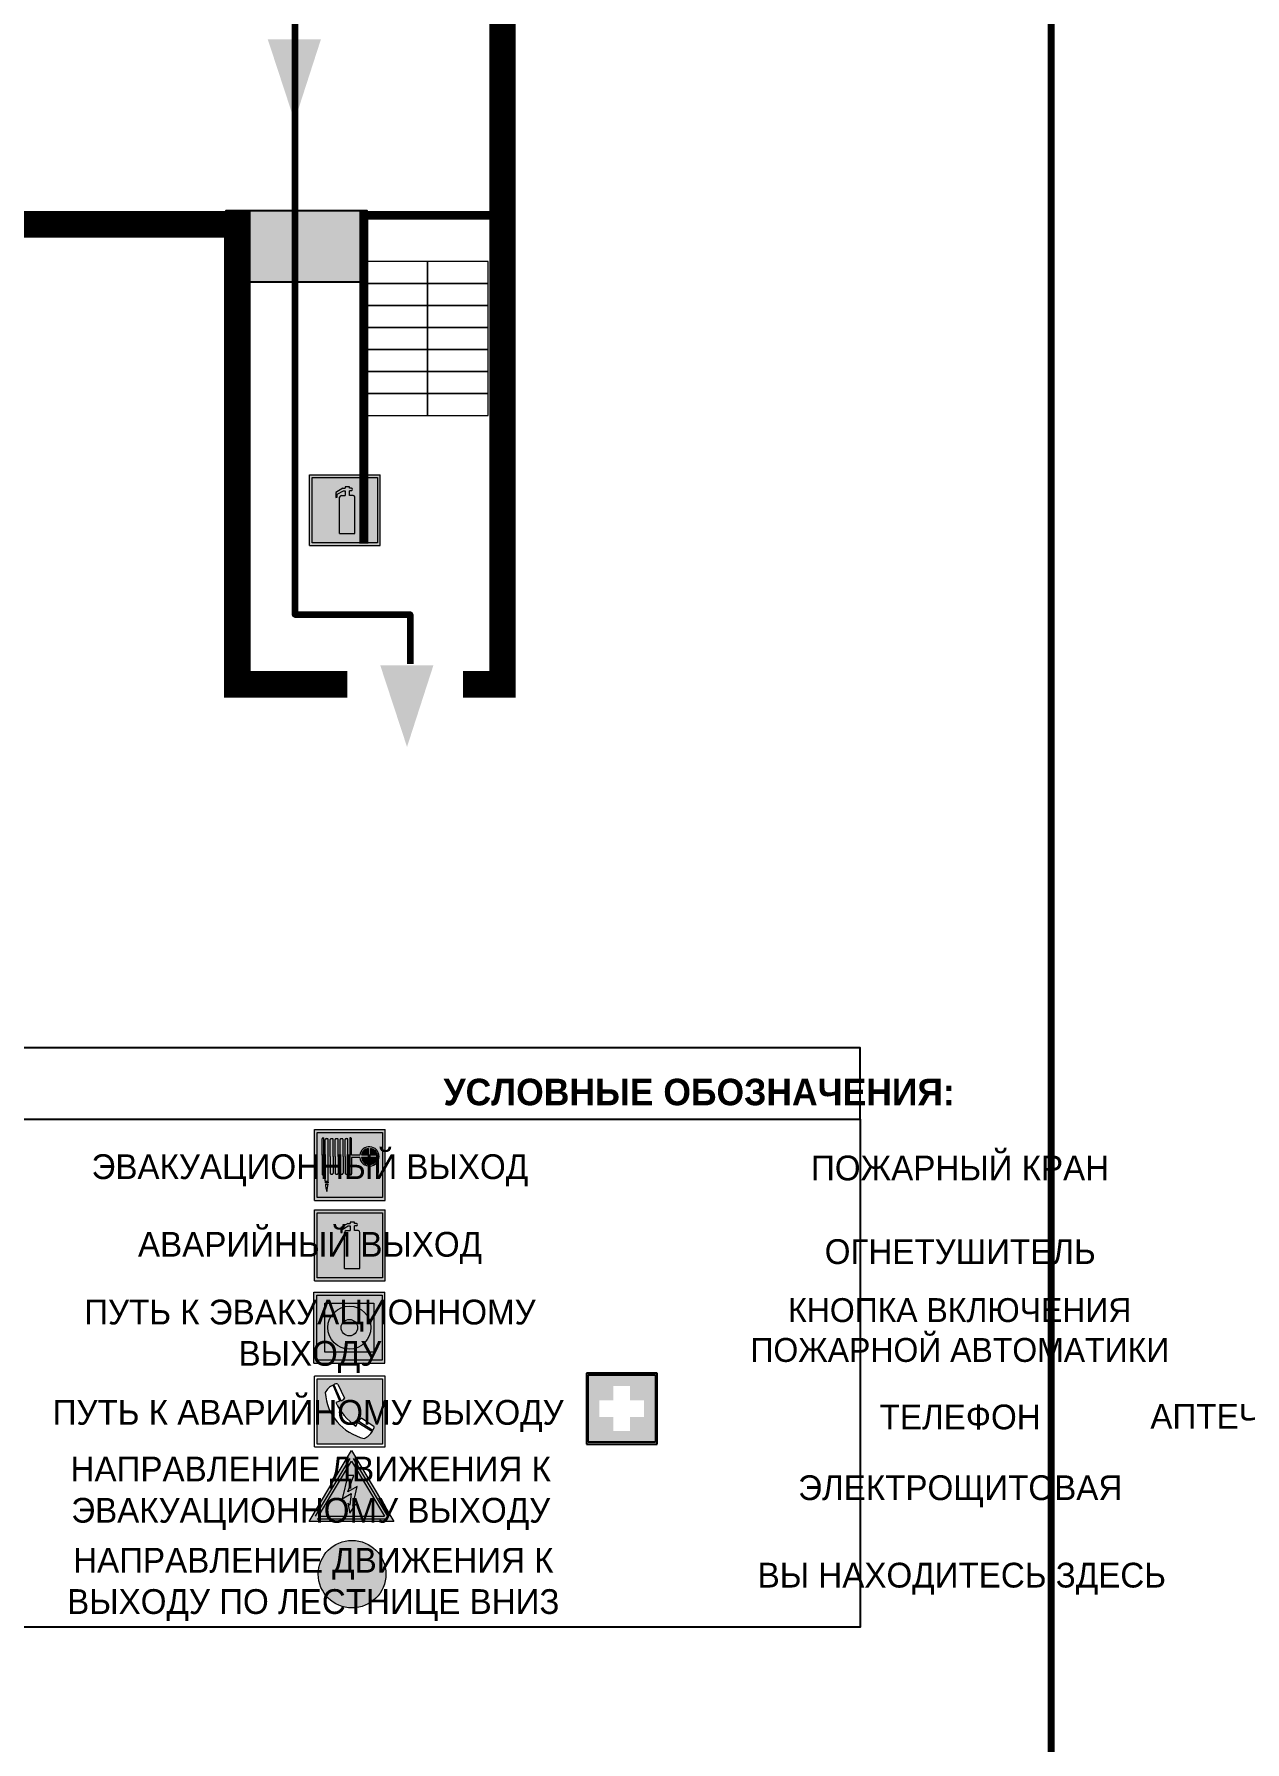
# Model space of a CAD drawing. Header units: millimetres. Extents: x 13114 to 67229, y 22859 to 38520.
# Drawn here: x 29856.5 to 29993.2, y 25078.1 to 25271.1 of the extents above; entities that cross this region are included whole.
import ezdxf

# ---------------------------------------------------------------- set-up
doc = ezdxf.new("R2010")
doc.units = ezdxf.units.MM
doc.layers.add('План_Штампы', color=7, linetype='Continuous')
doc.styles.add('обычный', font='arial.ttf')

# ---------------------------------------------------------------- blocks, each defined once
blk = doc.blocks.new('A$C3E6D3DDE')
at = {"lineweight": 5}
h = blk.add_hatch(color=40, dxfattribs=at)
h.paths.add_polyline_path([(24.1, 1.45), (16.46, -11.35), (31.74, -11.35)])
h.paths.add_polyline_path([(24.09, -0.46), (30.03, -10.41), (18.14, -10.41)], flags=16)
h.paths.add_polyline_path([(24.54, -3.08), (23.41, -6.02), (25.13, -5.01), (24.33, -8.5), (24.82, -8.27), (23.79, -9.86), (23.4, -8.04), (23.8, -8.43), (24.04, -6.29), (22.39, -7.25), (23.44, -3.08)], flags=0)
h = blk.add_hatch(color=256, dxfattribs=at)
h.paths.add_polyline_path([(24.37, 0.03, 0.567511), (23.82, 0.03), (17.59, -10.4, 0.582454), (17.86, -10.88), (30.32, -10.88, 0.582149), (30.6, -10.4)])
h.paths.add_polyline_path([(24.09, -0.46), (18.14, -10.41), (30.03, -10.41)], flags=16)
h.paths.add_polyline_path([(24.54, -3.08), (23.41, -6.02), (25.13, -5.01), (24.33, -8.5), (24.82, -8.27), (23.79, -9.86), (23.4, -8.04), (23.8, -8.43), (24.04, -6.29), (22.39, -7.25), (23.44, -3.08)], flags=0)
h = blk.add_hatch(color=40, dxfattribs=at)
h.paths.add_polyline_path([(24.09, -0.46), (18.14, -10.41), (30.03, -10.41)])
h.paths.add_polyline_path([(24.82, -8.27), (23.79, -9.86), (23.4, -8.04), (23.8, -8.43), (24.04, -6.29), (22.39, -7.25), (23.44, -3.08), (24.54, -3.08), (23.41, -6.02), (25.13, -5.01), (24.33, -8.5)], flags=16)
at = {"color": 40, "lineweight": 5}
for p, q in [((16.46, -11.35), (24.1, 1.45)), ((24.1, 1.45), (31.74, -11.35))]:
    blk.add_line(p, q, dxfattribs=at)
at = {"lineweight": 5}
for p, q in [((17.59, -10.4), (23.82, 0.03)), ((24.37, 0.03), (30.6, -10.4)), ((18.14, -10.41), (24.09, -0.46)), ((23.44, -3.08), (22.39, -7.25)), ((23.41, -6.02), (24.54, -3.08)), ((24.54, -3.08), (23.44, -3.08)), ((24.09, -0.46), (30.03, -10.41)), ((25.13, -5.01), (23.41, -6.02)), ((24.33, -8.5), (25.13, -5.01)), ((22.39, -7.25), (24.04, -6.29)), ((23.8, -8.43), (23.4, -8.04)), ((23.4, -8.04), (23.79, -9.86)), ((23.79, -9.86), (24.82, -8.27)), ((24.04, -6.29), (23.8, -8.43)), ((24.82, -8.27), (24.33, -8.5)), ((17.86, -10.88), (30.32, -10.88)), ((18.14, -10.41), (30.03, -10.41))]:
    blk.add_line(p, q, dxfattribs=at)
at = {"color": 50, "lineweight": 5}
blk.add_line((31.74, -11.35), (16.46, -11.35), dxfattribs=at)
blk = doc.blocks.new('A$C54414219')
at = {"true_color": 0xffffff}
h = blk.add_hatch(color=7, dxfattribs=at)
h.paths.add_polyline_path([(2.39, -9.45), (2.39, -18.3), (11.23, -18.3), (11.23, -9.45)], flags=0)
h.paths.add_polyline_path([(10.71, -13.87, -1), (2.92, -13.87, -1)], flags=0)
h.paths.add_polyline_path([(8.3, -13.87, -1), (5.33, -13.87, -1)], flags=0)
h.paths.add_polyline_path([(0.41, -7.47), (0.41, -20.27), (13.21, -20.27), (13.21, -7.47)])
h.paths.add_polyline_path([(0.92, -19.77), (12.71, -19.77), (12.71, -7.98), (0.92, -7.98)], flags=16)
h.paths.add_polyline_path([(11.23, -9.45), (11.23, -18.3), (2.39, -18.3), (2.39, -9.45)], flags=0)
at = {"lineweight": 5}
h = blk.add_hatch(color=242, dxfattribs=at)
h.paths.add_polyline_path([(12.71, -7.98), (0.92, -7.98), (0.92, -19.77), (12.71, -19.77)])
h.paths.add_polyline_path([(11.23, -18.3), (2.39, -18.3), (2.39, -9.45), (11.23, -9.45)], flags=16)
h.paths.add_polyline_path([(10.71, -13.87, -1), (2.92, -13.87, -1)], flags=0)
h.paths.add_polyline_path([(8.3, -13.87, -1), (5.33, -13.87, -1)], flags=0)
at = {"true_color": 0xffffff}
h = blk.add_hatch(color=7, dxfattribs=at)
h.paths.add_polyline_path([(2.39, -9.45), (2.39, -18.3), (11.23, -18.3), (11.23, -9.45)])
h.paths.add_polyline_path([(10.71, -13.87, -1), (2.92, -13.87, -1)], flags=16)
h.paths.add_polyline_path([(8.3, -13.87, -1), (5.33, -13.87, -1)], flags=0)
at = {"lineweight": 5}
h = blk.add_hatch(color=242, dxfattribs=at)
h.paths.add_polyline_path([(2.92, -13.87, 1), (10.71, -13.87, 1)])
h.paths.add_polyline_path([(8.3, -13.87, -1), (5.33, -13.87, -1)], flags=16)
at = {"color": 242, "lineweight": 5}
for p, q in [((0.41, -20.27), (0.41, -7.47)), ((0.41, -7.47), (13.21, -7.47)), ((0.41, -7.47), (13.21, -7.47)), ((13.21, -20.27), (13.21, -7.47)), ((0.41, -20.27), (13.21, -20.27))]:
    blk.add_line(p, q, dxfattribs=at)
for points in [[(0.92, -7.98), (12.71, -7.98), (12.71, -19.77), (0.92, -19.77)], [(2.39, -9.45), (11.23, -9.45), (11.23, -18.3), (2.39, -18.3)]]:
    blk.add_lwpolyline(points, close=True, dxfattribs=at)
for radius in [3.89, 1.49]:
    blk.add_circle((6.81, -13.87), radius, dxfattribs=at)
blk = doc.blocks.new('A$C456E1F9C')
at = {"lineweight": 5}
h = blk.add_hatch(color=242, dxfattribs=at)
h.paths.add_polyline_path([(0.51, -1.47), (0.51, -13.26), (12.29, -13.26), (12.29, -1.47)])
h.paths.add_polyline_path([(5.42, -4.95, -0.254479), (4.78, -5.4), (3.52, -2.53, -0.209735), (4.23, -2.4)], flags=16)
h.paths.add_polyline_path([(8.53, -8.6), (10.87, -10.17), (10.54, -10.76), (8.03, -9.13, -0.192251)], flags=16)
h.paths.add_polyline_path([(4.61, -5.49, 0.005518), (3.87, -5.72, 0.128647), (7.49, -10.01, 0.00809), (7.83, -9.33), (10.47, -10.97, -0.16736), (8.99, -12.25, -0.327862), (1.95, -3.95, -0.166952), (3.36, -2.62)], flags=16)
at = {"color": 242, "lineweight": 5}
for p, q in [((0, -13.77), (0, -0.97)), ((12.8, -0.97), (0, -0.97)), ((4.61, -5.49), (3.36, -2.62)), ((3.52, -2.53), (4.78, -5.4)), ((4.23, -2.4), (5.42, -4.95)), ((12.8, -13.77), (12.8, -0.97)), ((8.03, -9.13), (10.54, -10.76)), ((10.81, -10.12), (8.53, -8.6)), ((7.83, -9.33), (10.47, -10.97)), ((10.54, -10.76), (10.8, -10.3)), ((10.8, -10.3), (10.81, -10.12)), ((0, -13.77), (12.8, -13.77))]:
    blk.add_line(p, q, dxfattribs=at)
blk.add_lwpolyline([(0.51, -1.47), (12.29, -1.47), (12.29, -13.26), (0.51, -13.26)], close=True, dxfattribs=at)
for centre, radius, start, end in [((4.59, -5.34), 2.99, 114.2845, 152.1974), ((4.02, -3.27), 0.891, 76.3284, 123.7092), ((11.12, -3.31), 9.19, 183.9915, 256.6009), ((14.98, -39.1), 35.17, 107.1487, 108.4135), ((13.86, -0.94), 11.08, 205.5536, 234.8762), ((4.68, -4.59), 0.824, 276.9621, 334.0723), ((8.94, -9.5), 0.989, 114.4092, 157.9388), ((-13.31, 0.8), 23.44, 332.5487, 334.4027), ((7.87, -9.46), 3, 291.9291, 329.9329)]:
    blk.add_arc(centre, radius, start, end, dxfattribs=at)
blk = doc.blocks.new('A$C18900ED3')
h = blk.add_hatch(color=126)
h.paths.add_polyline_path([(-0.18, -0.18), (-7.02, -0.18), (-7.02, -7.02), (-0.18, -7.02)])
h.paths.add_polyline_path([(-5.89, -4.46), (-5.89, -2.77), (-4.46, -2.77), (-4.46, -1.31), (-2.77, -1.31), (-2.77, -2.77), (-1.33, -2.77), (-1.33, -4.46), (-2.77, -4.46), (-2.77, -5.89), (-4.46, -5.89), (-4.46, -4.46)], flags=16)
at = {"color": 126}
for p, q in [((-7.2, 0), (-7.2, -7.2)), ((0, 0), (-7.2, 0)), ((0, -7.2), (0, 0)), ((-7.02, -7.02), (-7.02, -0.18)), ((-7.02, -0.18), (-0.18, -0.18)), ((-0.18, -0.18), (-0.18, -7.02)), ((-7.2, -7.2), (0, -7.2)), ((-0.18, -7.02), (-7.02, -7.02))]:
    blk.add_line(p, q, dxfattribs=at)
blk = doc.blocks.new('A$C37112FD5')
at = {"true_color": 0xf5f5ff}
h = blk.add_hatch(color=7, dxfattribs=at)
h.dxf.hatch_style = 1
h.paths.add_polyline_path([(12.8, -7.4), (0, -7.4), (0, -20.2), (12.8, -20.2)])
h.paths.add_polyline_path([(12.29, -7.91), (12.29, -19.69), (0.51, -19.69), (0.51, -7.91)], flags=16)
h.paths.add_polyline_path([(4.98, -9.04, -0.42597), (5.17, -9.22), (5.17, -12.25), (5.17, -15.29, -0.432244), (4.98, -15.47), (4.83, -15.47, -0.42597), (4.64, -15.29), (4.64, -12.25), (4.64, -9.22, -0.432244), (4.83, -9.04)], flags=0)
h.paths.add_polyline_path([(4.28, -9.22), (4.28, -12.25), (4.28, -15.29, -0.432244), (4.09, -15.47), (3.94, -15.47, -0.42597), (3.75, -15.29), (3.75, -12.25), (3.75, -9.22, -0.432244), (3.94, -9.04), (4.09, -9.04, -0.42597)], flags=0)
h.paths.add_polyline_path([(5.72, -9.04), (5.87, -9.04, -0.42597), (6.06, -9.22), (6.06, -12.25), (6.06, -15.29, -0.432244), (5.87, -15.47), (5.72, -15.47, -0.42597), (5.53, -15.29), (5.53, -12.25), (5.53, -9.22, -0.432244)], flags=0)
h.paths.add_polyline_path([(6.42, -8.9), (6.5, -8.9, -0.42597), (6.69, -9.08), (6.69, -12.03), (8.21, -12.03, -15.824349), (8.21, -12.47), (6.69, -12.47), (6.69, -15.42, -0.432244), (6.5, -15.6), (6.42, -15.6)], flags=0)
h.paths.add_polyline_path([(3.39, -9.22), (3.39, -12.25), (3.39, -15.29, -0.432244), (3.2, -15.47), (3.05, -15.47, -0.42597), (2.85, -15.29), (2.85, -12.25), (2.85, -9.22, -0.432244), (3.05, -9.04), (3.2, -9.04, -0.42597)], flags=0)
h.paths.add_polyline_path([(2.5, -9.22), (2.5, -16.71), (1.96, -16.71), (1.96, -9.22, -0.432244), (2.15, -9.04), (2.31, -9.04, -0.42597)], flags=0)
h.paths.add_polyline_path([(1.61, -8.9), (1.61, -15.6), (1.57, -15.6, -0.42597), (1.37, -15.42), (1.37, -12.03), (1.37, -9.09, -0.432244), (1.57, -8.9)], flags=0)
h.paths.add_polyline_path([(9.76, -10.81), (9.76, -12.03), (8.49, -12.03, -0.336371)], flags=0)
h.paths.add_polyline_path([(8.49, -12.47), (9.76, -12.47), (9.76, -13.7, -0.336371)], flags=0)
h.paths.add_polyline_path([(10.11, -10.81, -0.336371), (11.38, -12.03), (10.11, -12.03)], flags=0)
h.paths.add_polyline_path([(10.11, -12.47), (11.38, -12.47, -0.336371), (10.11, -13.7)], flags=0)
h.paths.add_polyline_path([(2.5, -16.84), (2.5, -17.05), (1.97, -17.05), (1.97, -16.84)], flags=0)
h.paths.add_polyline_path([(2.5, -17.24, -0.033778), (2.24, -18.6, -0.033778), (1.97, -17.24)], flags=0)
h = blk.add_hatch(color=242)
h.dxf.hatch_style = 1
h.paths.add_polyline_path([(12.29, -7.91), (0.51, -7.91), (0.51, -19.69), (12.29, -19.69)])
h.paths.add_polyline_path([(6.42, -15.6), (6.42, -8.9), (6.5, -8.9, -0.42597), (6.69, -9.08), (6.69, -12.03), (8.21, -12.03, -15.824349), (8.21, -12.47), (6.69, -12.47), (6.69, -15.42, -0.432244), (6.5, -15.6)], flags=16)
h.paths.add_polyline_path([(5.87, -15.47), (5.72, -15.47, -0.42597), (5.53, -15.29), (5.53, -12.25), (5.53, -9.22, -0.432244), (5.72, -9.04), (5.87, -9.04, -0.42597), (6.06, -9.22), (6.06, -12.25), (6.06, -15.29, -0.432244)], flags=16)
h.paths.add_polyline_path([(4.98, -15.47), (4.83, -15.47, -0.42597), (4.64, -15.29), (4.64, -12.25), (4.64, -9.22, -0.432244), (4.83, -9.04), (4.98, -9.04, -0.42597), (5.17, -9.22), (5.17, -12.25), (5.17, -15.29, -0.432244)], flags=16)
h.paths.add_polyline_path([(4.09, -15.47), (3.94, -15.47, -0.42597), (3.75, -15.29), (3.75, -12.25), (3.75, -9.22, -0.432244), (3.94, -9.04), (4.09, -9.04, -0.42597), (4.28, -9.22), (4.28, -12.25), (4.28, -15.29, -0.432244)], flags=16)
h.paths.add_polyline_path([(3.2, -15.47), (3.05, -15.47, -0.42597), (2.85, -15.29), (2.85, -12.25), (2.85, -9.22, -0.432244), (3.05, -9.04), (3.2, -9.04, -0.42597), (3.39, -9.22), (3.39, -12.25), (3.39, -15.29, -0.432244)], flags=16)
h.paths.add_polyline_path([(2.5, -17.05), (1.97, -17.05), (1.97, -16.84), (2.5, -16.84)], flags=16)
h.paths.add_polyline_path([(2.5, -17.24, -0.033778), (2.24, -18.6, -0.033778), (1.97, -17.24)], flags=16)
h.paths.add_polyline_path([(2.5, -16.71), (1.96, -16.71), (1.96, -9.22, -0.432244), (2.15, -9.04), (2.31, -9.04, -0.42597), (2.5, -9.22)], flags=16)
h.paths.add_polyline_path([(1.61, -15.6), (1.57, -15.6, -0.42597), (1.37, -15.42), (1.37, -12.03), (1.37, -9.09, -0.432244), (1.57, -8.9), (1.61, -8.9)], flags=16)
h.paths.add_polyline_path([(8.49, -12.47), (9.76, -12.47), (9.76, -13.7, -0.336371)], flags=0)
h.paths.add_polyline_path([(10.11, -13.7), (10.11, -12.47), (11.38, -12.47, -0.336371)], flags=0)
h.paths.add_polyline_path([(8.49, -12.03, -0.336371), (9.76, -10.81), (9.76, -12.03)], flags=0)
h.paths.add_polyline_path([(10.11, -12.03), (10.11, -10.81, -0.336371), (11.38, -12.03)], flags=0)
h = blk.add_hatch(color=7, dxfattribs=at)
h.dxf.hatch_style = 1
h.paths.add_polyline_path([(1.61, -8.9), (1.57, -8.9, 0.432244), (1.37, -9.09), (1.37, -12.03), (1.37, -15.42, 0.42597), (1.57, -15.6), (1.61, -15.6)])
h.paths.add_polyline_path([(2.5, -9.22, 0.42597), (2.31, -9.04), (2.15, -9.04, 0.432244), (1.96, -9.22), (1.96, -16.71), (2.5, -16.71)])
h.paths.add_polyline_path([(2.5, -16.84), (1.97, -16.84), (1.97, -17.05), (2.5, -17.05)])
h.paths.add_polyline_path([(2.5, -17.24), (1.97, -17.24, 0.033778), (2.24, -18.6, 0.033778)])
h.paths.add_polyline_path([(3.39, -12.25), (3.39, -9.22, 0.42597), (3.2, -9.04), (3.05, -9.04, 0.432244), (2.85, -9.22), (2.85, -12.25), (2.85, -15.29, 0.42597), (3.05, -15.47), (3.2, -15.47, 0.432244), (3.39, -15.29)])
h.paths.add_polyline_path([(4.28, -12.25), (4.28, -9.22, 0.42597), (4.09, -9.04), (3.94, -9.04, 0.432244), (3.75, -9.22), (3.75, -12.25), (3.75, -15.29, 0.42597), (3.94, -15.47), (4.09, -15.47, 0.432244), (4.28, -15.29)])
h.paths.add_polyline_path([(5.17, -12.25), (5.17, -9.22, 0.42597), (4.98, -9.04), (4.83, -9.04, 0.432244), (4.64, -9.22), (4.64, -12.25), (4.64, -15.29, 0.42597), (4.83, -15.47), (4.98, -15.47, 0.432244), (5.17, -15.29)])
h.paths.add_polyline_path([(6.06, -12.25), (6.06, -9.22, 0.42597), (5.87, -9.04), (5.72, -9.04, 0.432244), (5.53, -9.22), (5.53, -12.25), (5.53, -15.29, 0.42597), (5.72, -15.47), (5.87, -15.47, 0.432244), (6.06, -15.29)])
h.paths.add_polyline_path([(6.69, -12.47), (8.21, -12.47, 15.824349), (8.21, -12.03), (6.69, -12.03), (6.69, -9.08, 0.42597), (6.5, -8.9), (6.42, -8.9), (6.42, -15.6), (6.5, -15.6, 0.432244), (6.69, -15.42)])
h.paths.add_polyline_path([(8.49, -12.47), (9.76, -12.47), (9.76, -13.7, -0.336371)], flags=16)
h.paths.add_polyline_path([(8.49, -12.03, -0.336371), (9.76, -10.81), (9.76, -12.03)], flags=16)
h.paths.add_polyline_path([(10.11, -12.47), (11.38, -12.47, -0.336371), (10.11, -13.7)], flags=16)
h.paths.add_polyline_path([(10.11, -12.03), (10.11, -10.81, -0.336371), (11.38, -12.03)], flags=16)
h = blk.add_hatch(color=242)
h.dxf.hatch_style = 1
h.paths.add_polyline_path([(9.76, -10.81, 0.336371), (8.49, -12.03), (9.76, -12.03)])
h.paths.add_polyline_path([(10.11, -10.81), (10.11, -12.03), (11.38, -12.03, 0.336371)])
h.paths.add_polyline_path([(11.38, -12.47), (10.11, -12.47), (10.11, -13.7, 0.336371)])
h.paths.add_polyline_path([(9.76, -12.47), (8.49, -12.47, 0.336371), (9.76, -13.7)])
at = {"color": 242, "lineweight": 5}
for p, q in [((0, -20.2), (0, -7.4)), ((0, -7.4), (12.8, -7.4)), ((1.37, -12.03), (1.37, -9.08)), ((1.57, -8.9), (1.61, -8.9)), ((1.61, -8.9), (1.61, -15.6)), ((1.96, -16.71), (1.96, -9.22)), ((2.15, -9.04), (2.31, -9.04)), ((2.5, -16.71), (2.5, -9.22)), ((2.85, -12.25), (2.85, -9.22)), ((3.05, -9.04), (3.2, -9.04)), ((3.39, -12.25), (3.39, -9.22)), ((3.75, -12.25), (3.75, -9.22)), ((3.94, -9.04), (4.09, -9.04)), ((4.28, -12.25), (4.28, -9.22)), ((4.64, -12.25), (4.64, -9.22)), ((4.83, -9.04), (4.98, -9.04)), ((5.17, -12.25), (5.17, -9.22)), ((5.53, -12.25), (5.53, -9.22)), ((5.72, -9.04), (5.87, -9.04)), ((6.06, -12.25), (6.06, -9.22)), ((6.42, -8.9), (6.42, -15.6)), ((6.5, -8.9), (6.42, -8.9)), ((6.69, -12.03), (6.69, -9.08)), ((12.8, -20.2), (12.8, -7.4)), ((1.37, -12.03), (1.37, -15.42)), ((2.85, -12.25), (2.85, -15.29)), ((3.39, -12.25), (3.39, -15.29)), ((3.75, -12.25), (3.75, -15.29)), ((4.28, -12.25), (4.28, -15.29)), ((4.64, -12.25), (4.64, -15.29)), ((5.17, -12.25), (5.17, -15.29)), ((5.53, -12.25), (5.53, -15.29)), ((6.06, -12.25), (6.06, -15.29)), ((8.21, -12.03), (6.69, -12.03)), ((9.76, -12.03), (8.49, -12.03)), ((9.76, -10.81), (9.76, -12.03)), ((10.11, -10.81), (10.11, -12.03)), ((11.38, -12.03), (10.11, -12.03)), ((8.21, -12.47), (6.69, -12.47)), ((6.69, -12.47), (6.69, -15.42)), ((9.76, -12.47), (8.49, -12.47)), ((9.76, -12.47), (9.76, -13.7)), ((11.38, -12.47), (10.11, -12.47)), ((10.11, -12.47), (10.11, -13.7)), ((1.57, -15.6), (1.61, -15.6)), ((1.96, -16.71), (2.5, -16.71)), ((1.97, -16.84), (2.5, -16.84)), ((1.97, -17.05), (1.97, -16.84)), ((2.5, -17.05), (1.97, -17.05)), ((1.97, -17.24), (2.5, -17.24)), ((2.5, -16.84), (2.5, -17.05)), ((3.05, -15.47), (3.2, -15.47)), ((3.94, -15.47), (4.09, -15.47)), ((4.83, -15.47), (4.98, -15.47)), ((5.72, -15.47), (5.87, -15.47)), ((6.42, -15.6), (6.5, -15.6)), ((0, -20.2), (12.8, -20.2))]:
    blk.add_line(p, q, dxfattribs=at)
blk.add_lwpolyline([(0.51, -7.91), (12.29, -7.91), (12.29, -19.69), (0.51, -19.69)], close=True, dxfattribs=at)
for centre, radius, start, end in [((1.56, -9.09), 0.182, 87.1027, 180.6071), ((2.15, -9.22), 0.182, 87.1027, 180.6071), ((2.32, -9.22), 0.182, 359.3929, 92.8973), ((3.04, -9.22), 0.182, 87.1027, 180.6071), ((3.21, -9.22), 0.182, 359.3929, 92.8973), ((3.93, -9.22), 0.182, 87.1027, 180.6071), ((4.1, -9.22), 0.182, 359.3929, 92.8973), ((4.82, -9.22), 0.182, 87.1027, 180.6071), ((4.99, -9.22), 0.182, 359.3929, 92.8973), ((5.71, -9.22), 0.182, 87.1027, 180.6071), ((5.88, -9.22), 0.182, 359.3929, 92.8973), ((6.51, -9.09), 0.182, 359.3929, 92.8973), ((9.93, -12.25), 1.74, 187.2319, 172.7681), ((9.93, -12.25), 1.46, 96.9927, 171.3585), ((9.93, -12.25), 1.46, 8.6415, 83.0073), ((1.56, -15.42), 0.182, 179.3929, 272.8973), ((3.04, -15.29), 0.182, 179.3929, 272.8973), ((3.21, -15.29), 0.182, 267.1027, 0.6071), ((3.93, -15.29), 0.182, 179.3929, 272.8973), ((4.1, -15.29), 0.182, 267.1027, 0.6071), ((4.82, -15.29), 0.182, 179.3929, 272.8973), ((4.99, -15.29), 0.182, 267.1027, 0.6071), ((5.71, -15.29), 0.182, 179.3929, 272.8973), ((5.88, -15.29), 0.182, 267.1027, 0.6071), ((6.51, -15.42), 0.182, 267.1027, 0.6071), ((9.93, -12.25), 1.46, 188.6415, 263.0073), ((9.93, -12.25), 1.46, 276.9927, 351.3585), ((12.17, -15.98), 10.27, 187.041, 194.7793), ((-7.7, -15.98), 10.27, 345.2207, 352.959)]:
    blk.add_arc(centre, radius, start, end, dxfattribs=at)
blk = doc.blocks.new('A$C3AD82952')
at = {"true_color": 0xf5f5ff}
h = blk.add_hatch(color=7, dxfattribs=at)
h.dxf.hatch_style = 1
h.paths.add_polyline_path([(8.21, 8.73, 0.414214), (7.89, 9.05), (7.22, 9.05), (7.22, 9.92), (7.59, 9.92, 1), (7.57, 10.36), (7.22, 10.36), (7.22, 10.6), (6.43, 10.6), (6.43, 10.36), (6.01, 10.36), (4.74, 9.59), (4.74, 8.69), (4.98, 8.73), (4.98, 9.26), (6.12, 9.91), (6.43, 9.91), (6.43, 9.05), (5.76, 9.05, 0.414214), (5.44, 8.73), (5.44, 2.2), (8.21, 2.2)], flags=0)
h.paths.add_polyline_path([(12.8, 12.8), (0, 12.8), (0, 0), (12.8, 0)])
h.paths.add_polyline_path([(0.51, 12.29), (12.29, 12.29), (12.29, 0.51), (0.51, 0.51)], flags=16)
h.paths.add_polyline_path([(4.74, 9.59), (6.01, 10.36), (6.43, 10.36), (6.43, 10.6), (7.22, 10.6), (7.22, 10.36), (7.59, 10.36, -0.94586), (7.59, 9.92), (7.22, 9.92), (7.22, 9.05), (7.89, 9.05, -0.414214), (8.21, 8.73), (8.21, 2.2), (5.44, 2.2), (5.44, 8.73, -0.414214), (5.76, 9.05), (6.43, 9.05), (6.43, 9.91), (6.12, 9.91), (4.98, 9.26), (4.98, 8.73), (4.74, 8.69)], flags=0)
h = blk.add_hatch(color=242)
h.dxf.hatch_style = 1
h.paths.add_polyline_path([(12.29, 12.29), (0.51, 12.29), (0.51, 0.51), (12.29, 0.51)])
h.paths.add_polyline_path([(4.74, 8.69), (4.74, 9.59), (6.01, 10.36), (6.43, 10.36), (6.43, 10.6), (7.22, 10.6), (7.22, 10.36), (7.59, 10.36, -0.94586), (7.59, 9.92), (7.22, 9.92), (7.22, 9.05), (7.89, 9.05, -0.414214), (8.21, 8.73), (8.21, 2.2), (5.44, 2.2), (5.44, 8.73, -0.414214), (5.76, 9.05), (6.43, 9.05), (6.43, 9.91), (6.12, 9.91), (4.98, 9.26), (4.98, 8.73)], flags=16)
h = blk.add_hatch(color=7, dxfattribs=at)
h.dxf.hatch_style = 1
h.paths.add_polyline_path([(8.21, 8.73, 0.414214), (7.89, 9.05), (7.22, 9.05), (7.22, 9.92), (7.59, 9.92, 1), (7.57, 10.36), (7.22, 10.36), (7.22, 10.6), (6.43, 10.6), (6.43, 10.36), (6.01, 10.36), (4.74, 9.59), (4.74, 8.69), (4.98, 8.73), (4.98, 9.26), (6.12, 9.91), (6.43, 9.91), (6.43, 9.05), (5.76, 9.05, 0.414214), (5.44, 8.73), (5.44, 2.2), (8.21, 2.2)])
at = {"color": 242, "lineweight": 5}
for p, q in [((0, 0), (0, 12.8)), ((0, 12.8), (12.8, 12.8)), ((12.8, 0), (12.8, 12.8)), ((6.01, 10.36), (4.74, 9.59)), ((4.74, 9.59), (4.74, 8.69)), ((4.98, 9.26), (6.12, 9.91)), ((6.01, 10.36), (6.43, 10.36)), ((6.12, 9.91), (6.43, 9.91)), ((7.22, 10.6), (6.43, 10.6)), ((6.43, 10.6), (6.43, 10.36)), ((6.43, 9.91), (6.43, 9.05)), ((7.22, 10.36), (7.22, 10.6)), ((7.59, 10.36), (7.22, 10.36)), ((7.22, 9.05), (7.22, 9.92)), ((7.59, 9.92), (7.22, 9.92)), ((4.74, 8.69), (4.98, 8.73)), ((4.98, 8.73), (4.98, 9.26)), ((5.44, 2.2), (5.44, 8.73)), ((5.76, 9.05), (6.43, 9.05)), ((7.89, 9.05), (7.22, 9.05)), ((8.21, 2.2), (8.21, 8.73)), ((0, 0), (12.8, 0)), ((5.44, 2.2), (8.21, 2.2))]:
    blk.add_line(p, q, dxfattribs=at)
blk.add_lwpolyline([(0.51, 12.29), (12.29, 12.29), (12.29, 0.51), (0.51, 0.51)], close=True, dxfattribs=at)
for centre, radius, start, end in [((7.58, 10.14), 0.223, 273.1875, 86.8125), ((5.76, 8.73), 0.32, 90, 180), ((7.89, 8.73), 0.32, 0, 90)]:
    blk.add_arc(centre, radius, start, end, dxfattribs=at)
blk = doc.blocks.new('A$C7B8C2D5B')
at = {"lineweight": 0}
h = blk.add_hatch(color=5, dxfattribs=at)
h.dxf.hatch_style = 1
h.paths.add_polyline_path([(1.397, -3.024, 1), (-2.112, -3.024, 1)])
at = {"color": 5, "lineweight": 0}
blk.add_circle((-0.358, -3.024), 1.755, dxfattribs=at)
blk = doc.blocks.new('A$C7B4425F7')
at = {"true_color": 0xffffff}
blk.add_hatch(color=7, dxfattribs=at).paths.add_polyline_path([(0, 0), (-16, 0), (-16, -8), (0, -8)])
h = blk.add_hatch(color=126)
h.paths.add_polyline_path([(-0.2, -0.2), (-15.8, -0.2), (-15.8, -7.8), (-0.2, -7.8)])
h.paths.add_polyline_path([(-11.76, -2.03), (-11.76, -3.66), (-11.17, -3.66, -0.568275), (-11.17, -6.18), (-12.58, -6.18), (-12.58, -2.03)], flags=16)
h.paths.add_polyline_path([(-13.33, -4.12, -0.495768), (-13.59, -6.18), (-15.03, -6.18), (-15.03, -2.03), (-13.59, -2.03, -0.487973)], flags=16)
h.paths.add_polyline_path([(-10.25, -2.03), (-9.48, -2.03), (-9.48, -6.18), (-10.25, -6.18)], flags=16)
h.paths.add_polyline_path([(-13.84, -3.69), (-14.24, -3.69), (-14.24, -3.03), (-13.9, -3.03, -0.692621)], flags=0)
h.paths.add_polyline_path([(-9.15, -2.03), (-8.4, -2.03), (-8.04, -3.07), (-7.68, -2.03), (-6.93, -2.03), (-7.64, -4.1), (-6.93, -6.18), (-7.68, -6.18), (-8.04, -5.14), (-8.4, -6.18), (-9.15, -6.18), (-8.44, -4.1)], flags=16)
h.paths.add_polyline_path([(-11.76, -4.46), (-11.42, -4.46, -0.692621), (-11.36, -5.12), (-11.76, -5.12)], flags=0)
h.paths.add_polyline_path([(-13.9, -5.2), (-14.24, -5.2), (-14.24, -4.55), (-13.84, -4.55, -0.708038)], flags=0)
edge = h.paths.add_edge_path(flags=16)
edge.add_ellipse((-5.51, -4.08), major_axis=(0, 2.05), ratio=0.586184, start_angle=0, end_angle=360)
edge = h.paths.add_edge_path(flags=0)
edge.add_ellipse((-5.51, -4.08), major_axis=(0, 1.14), ratio=0.454828, start_angle=0, end_angle=360)
h.paths.add_polyline_path([(-4.13, -4.96, 0.377264), (-3.48, -4.52, 0.0555), (-3.16, -2.03), (-1.66, -2.03), (-1.66, -4.96), (-0.96, -4.96), (-0.96, -7.01), (-1.75, -7.01), (-1.75, -6.18), (-3.3, -6.18), (-3.3, -7.02), (-4.13, -7.02)], flags=16)
h.paths.add_polyline_path([(-2.73, -2.91), (-2.28, -2.91), (-2.28, -4.96), (-3.05, -4.96, 0.079136)], flags=0)
at = {"color": 126}
blk.add_lwpolyline([(-16, -8), (0, -8), (0, 0), (-16, 0)], close=True, dxfattribs=at)

msp = doc.modelspace()

# ---------------------------------------------------------------- linework, layer by layer
at = {"color": 6, "lineweight": 100}
for points in [[(29371.38, 25065.56), (29971.38, 25065.56), (29971.38, 25460.56), (29371.38, 25460.56)], [(29971.38, 25065.56), (30571.38, 25065.56), (30571.38, 25460.56), (29971.38, 25460.56)]]:
    msp.add_lwpolyline(points, close=True, dxfattribs=at)
at = {"lineweight": 100, "const_width": 3}
for points in [[(29909.38, 25298.44), (29909.38, 25197.6), (29904.92, 25197.6)], [(29891.83, 25197.6), (29879.42, 25197.6), (29879.42, 25249.59), (29741.29, 25249.59), (29741.29, 25161.47), (29428.82, 25161.47), (29428.82, 25267.12)]]:
    msp.add_lwpolyline(points, dxfattribs=at)
at = {"color": 126, "lineweight": 100, "true_color": 0x008754}
msp.add_lwpolyline([(29440.57, 25275.88), (29885.91, 25275.88), (29885.91, 25205.5), (29898.96, 25205.5), (29898.96, 25199.93)], dxfattribs=at)
at = {"lineweight": 0, "const_width": 1}
msp.add_lwpolyline([(29893.7, 25213.51), (29893.7, 25250.6), (29908.98, 25250.6)], dxfattribs=at)
at = {"lineweight": 0}
for points in [[(29894.09, 25242.89), (29900.92, 25242.89), (29900.92, 25245.37), (29894.09, 25245.37)], [(29900.92, 25242.89), (29907.75, 25242.89), (29907.75, 25245.37), (29900.92, 25245.37)], [(29894.09, 25240.41), (29900.92, 25240.41), (29900.92, 25242.89), (29894.09, 25242.89)], [(29900.92, 25240.41), (29907.75, 25240.41), (29907.75, 25242.89), (29900.92, 25242.89)], [(29894.09, 25237.93), (29900.92, 25237.93), (29900.92, 25240.41), (29894.09, 25240.41)], [(29900.92, 25237.93), (29907.75, 25237.93), (29907.75, 25240.41), (29900.92, 25240.41)], [(29894.09, 25235.45), (29900.92, 25235.45), (29900.92, 25237.93), (29894.09, 25237.93)], [(29900.92, 25235.45), (29907.75, 25235.45), (29907.75, 25237.93), (29900.92, 25237.93)], [(29894.09, 25232.96), (29900.92, 25232.96), (29900.92, 25235.45), (29894.09, 25235.45)], [(29900.92, 25232.96), (29907.75, 25232.96), (29907.75, 25235.45), (29900.92, 25235.45)], [(29894.09, 25230.48), (29900.92, 25230.48), (29900.92, 25232.96), (29894.09, 25232.96)], [(29900.92, 25230.48), (29907.75, 25230.48), (29907.75, 25232.96), (29900.92, 25232.96)], [(29894.09, 25228), (29900.92, 25228), (29900.92, 25230.48), (29894.09, 25230.48)], [(29900.92, 25228), (29907.75, 25228), (29907.75, 25230.48), (29900.92, 25230.48)]]:
    msp.add_lwpolyline(points, close=True, dxfattribs=at)
for points in [[(29806, 25148.48), (29949.77, 25148.48), (29949.77, 25156.53), (29806, 25156.53)], [(29806, 25148.48), (29949.77, 25148.48), (29949.77, 25091.08), (29806, 25091.08)]]:
    msp.add_lwpolyline(points, close=True)
at = {"layer": 'План_Штампы', "color": 126, "true_color": 0x008754}
for points in [[(29882.85, 25270.5), (29888.86, 25270.48), (29885.88, 25261.26)], [(29895.56, 25199.77), (29901.57, 25199.76), (29898.59, 25190.54)]]:
    msp.add_solid(points, dxfattribs=at)

# ---------------------------------------------------------------- block references
for name, p, xscale, yscale, zscale in [('A$C3AD82952', (29887.57, 25213.29), 0.625, 0.625, 0.625), ('A$C37112FD5', (29888.13, 25151.93), 0.6249984004534781, 0.6249984004534781, 0.6249984004534781), ('A$C3AD82952', (29888.13, 25130.23), 0.625, 0.625, 0.625), ('A$C54414219', (29887.82, 25133.6), 0.625, 0.625, 0.625), ('A$C456E1F9C', (29888.13, 25120.06), 0.625, 0.625, 0.625), ('A$C18900ED3', (29926.85, 25119.78), 1.111111111007631, 1.111111111007631, 1.111111111007631), ('A$C3E6D3DDE', (29877.26, 25110.13), 0.625, 0.625, 0.625), ('A$C7B8C2D5B', (29893.16, 25103.66), 2.177419353276491, 2.177419353276491, 2.177419353276491)]:
    msp.add_blockref(name, p, dxfattribs=dict(xscale=xscale, yscale=yscale, zscale=zscale))
at = {"layer": 'План_Штампы'}
msp.add_blockref('A$C7B4425F7', (29894.1, 25251.09), dxfattribs=at)

# ---------------------------------------------------------------- texts
at = {"lineweight": 0, "attachment_point": 5, "style": 'обычный'}
for s, insert, char_height, width in [('{\\fProxima Nova Rg|b1|i0|c204|p2;УСЛОВНЫЕ ОБОЗНАЧЕНИЯ:\\H1.1997x; }', (29931.59, 25151.53), 3, 175.1736), ('\\pi-8.4,l8.4,t8.4;{\\fProxima Nova Rg|b0|i0|c204|p2;ЭВАКУАЦИОННЫЙ ВЫХОД\\H1.6404x; }', (29887.61, 25142.71), 2.8, 126.6484), ('\\pi-8.4,l8.4,t8.4;{\\fProxima Nova Rg|b0|i0|c204|p2;ПОЖАРНЫЙ КРАН\\H1.6404x; }', (29961.07, 25142.95), 2.8, 126.6484), ('\\pi-8.4,l8.4,t8.4;{\\fProxima Nova Rg|b0|i0|c204|p2;АВАРИЙНЫЙ ВЫХОД\\H1.6404x; }', (29887.63, 25133.94), 2.8, 126.6484), ('\\pi-8.4,l8.4,t8.4;{\\fProxima Nova Rg|b0|i0|c204|p2;ОГНЕТУШИТЕЛЬ\\H1.1997x; }', (29961.09, 25133.5), 2.8, 126.6484), ('\\pi-8.1,l8.1,t8.1;{\\fProxima Nova Rg|b0|i0|c204|p2;КНОПКА ВКЛЮЧЕНИЯ\\PПОЖАРНОЙ АВТОМАТИКИ}', (29961.04, 25124.64), 2.7, 126.6484), ('\\pi-8.4,l8.4,t8.4;{\\fProxima Nova Rg|b0|i0|c204|p2;ПУТЬ К ЭВАКУАЦИОННОМУ \\PВЫХОДУ }', (29887.62, 25123.95), 2.8, 126.6484), ('\\pi-8.4,l8.4,t8.4;{\\fProxima Nova Rg|b0|i0|c204|p2;ПУТЬ К АВАРИЙНОМУ ВЫХОДУ \\H1.6404x; }', (29887.42, 25114.95), 2.8, 126.6484), ('\\pi-8.4,l8.4,t8.4;{\\fProxima Nova Rg|b0|i0|c204|p2;ТЕЛЕФОН\\H1.1997x; }', (29961.08, 25114.82), 2.8, 126.6484), ('\\pi-8.4,l8.4,t8.4;{\\fProxima Nova Rg|b0|i0|c204|p2;АПТЕЧКА\\H1.1667x; }', (29991.14, 25114.91), 2.8, 126.6484), ('\\pi-8.4,l8.4,t8.4;{\\fProxima Nova Rg|b0|i0|c204|p2;НАПРАВЛЕНИЕ ДВИЖЕНИЯ К \\PЭВАКУАЦИОННОМУ ВЫХОДУ}', (29887.71, 25106.22), 2.8, 126.6484), ('\\pi-8.4,l8.4,t8.4;{\\fProxima Nova Rg|b0|i0|c204|p2;ЭЛЕКТРОЩИТОВАЯ\\H1.1997x; }', (29961.09, 25106.44), 2.8, 126.6484), ('\\pi-8.4,l8.4,t8.4;{\\fProxima Nova Rg|b0|i0|c204|p2;НАПРАВЛЕНИЕ ДВИЖЕНИЯ К \\PВЫХОДУ ПО ЛЕСТНИЦЕ ВНИЗ}', (29888, 25095.91), 2.8, 126.6484), ('\\pi-8.4,l8.4,t8.4;{\\fProxima Nova Rg|b0|i0|c204|p2;ВЫ НАХОДИТЕСЬ ЗДЕСЬ\\H1.1997x; }', (29961.27, 25096.56), 2.8, 126.6484)]:
    msp.add_mtext(s, dxfattribs=dict(at, insert=insert, char_height=char_height, width=width))

doc.saveas('drawing.dxf')
